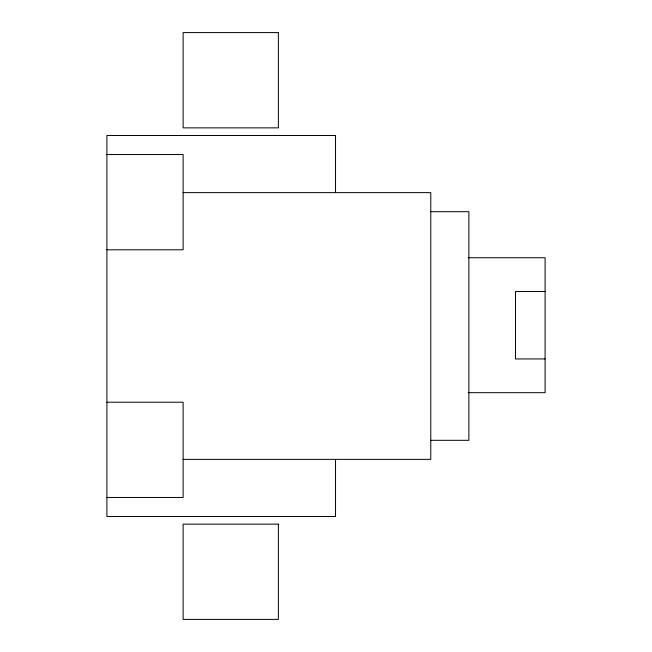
<?xml version="1.0" encoding="UTF-8"?>
<svg xmlns="http://www.w3.org/2000/svg" width="652" height="652" viewBox="0 0 652 652"><rect width="100%" height="100%" fill="white"/><g stroke="black" fill="none" stroke-linecap="round" stroke-linejoin="round"><path stroke-width="0.98" d="M106.904 154.532L183.114 154.532L183.114 249.789L106.904 249.789M183.114 192.633L430.785 192.633L430.785 459.367L183.114 459.367M430.785 211.688L468.886 211.688L468.886 440.312L430.785 440.312M468.217 257.736L545.096 257.736L545.096 392.683L468.217 392.683M545.096 291.477L515.479 291.477L515.479 358.942L545.096 358.942M106.904 402.211L183.114 402.211L183.114 497.468L106.904 497.468M335.527 192.381L335.527 135.477L106.904 135.477L106.904 516.523L335.527 516.523L335.527 459.619M278.371 32.6L183.114 32.6L183.114 127.857L278.371 127.857L278.371 32.6M278.371 524.143L183.114 524.143L183.114 619.4L278.371 619.4L278.371 524.143"/></g></svg>
